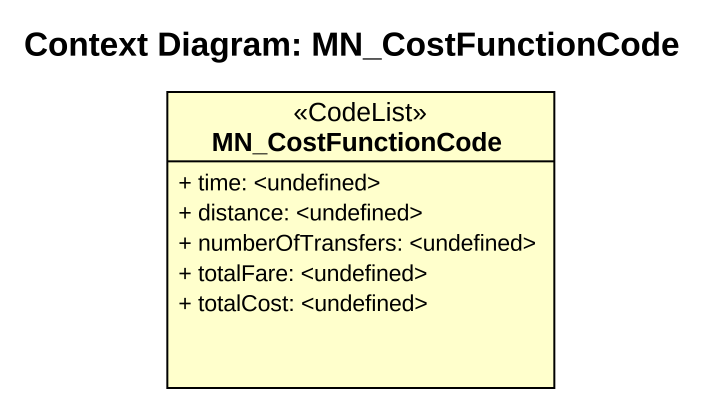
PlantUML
@startuml
title Context Diagram: MN_CostFunctionCode
hide circle
hide empty members
skinparam classAttributeIconSize 0
class MN_CostFunctionCode <<CodeList>> {
  + time: <undefined>
  + distance: <undefined>
  + numberOfTransfers: <undefined>
  + totalFare: <undefined>
  + totalCost: <undefined>
}
@enduml
